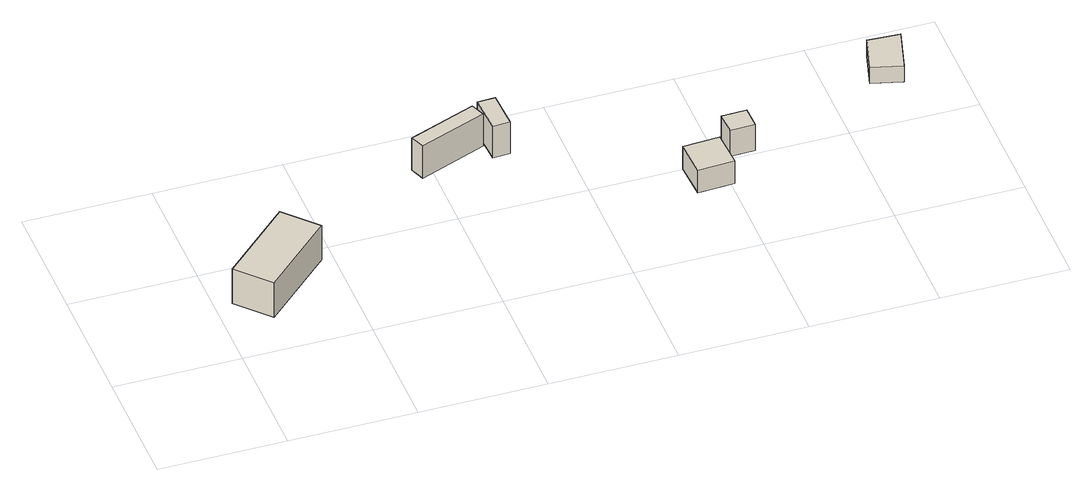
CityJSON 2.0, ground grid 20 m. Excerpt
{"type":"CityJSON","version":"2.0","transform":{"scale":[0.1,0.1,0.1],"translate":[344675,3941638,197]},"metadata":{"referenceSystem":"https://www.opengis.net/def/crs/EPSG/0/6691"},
"CityObjects":{
"building1":{"type":"Building","attributes":{"usage":"431","measuredHeight":15,"storeysAboveGround":1,"BuildingIDAttribute.prefecture":"14","BuildingIDAttribute.city":"14151","BuildingDetailAttribute.totalFloorArea":85.76,"BuildingDetailAttribute.buildingFootprintArea":85.76,"BuildingDetailAttribute.buildingStructureType":"610","BuildingDetailAttribute.buildingStructureOrgType":"2","BuildingDetailAttribute.orgUsage":"143","BuildingDetailAttribute.surveyYear":2015,"BuildingLandSlideRiskAttribute.description":"1","BuildingLandSlideRiskAttribute.areaType":"2"},"geometry":[{"type":"Solid","lod":"1","boundaries":[[[[0,1,2,3]],[[2,4,5,3]],[[1,6,4,2]],[[0,7,6,1]],[[3,5,7,0]],[[4,6,7,5]]]]}]},
"building2":{"type":"Building","attributes":{"measuredHeight":6.4,"BuildingIDAttribute.prefecture":"14","BuildingIDAttribute.city":"14151","BuildingDetailAttribute.surveyYear":2015,"BuildingLandSlideRiskAttribute.description":"1","BuildingLandSlideRiskAttribute.areaType":"2"},"geometry":[{"type":"Solid","lod":"1","boundaries":[[[[8,9,10,11]],[[10,12,13,11]],[[9,14,12,10]],[[8,15,14,9]],[[11,13,15,8]],[[12,14,15,13]]]]}]},
"building3":{"type":"Building","attributes":{"measuredHeight":6.1,"BuildingIDAttribute.prefecture":"14","BuildingIDAttribute.city":"14151","BuildingDetailAttribute.surveyYear":2015,"BuildingLandSlideRiskAttribute.description":"1","BuildingLandSlideRiskAttribute.areaType":"2"},"geometry":[{"type":"Solid","lod":"1","boundaries":[[[[16,17,18,19]],[[18,20,21,19]],[[17,22,20,18]],[[16,23,22,17]],[[19,21,23,16]],[[20,22,23,21]]]]}]},
"building4":{"type":"Building","attributes":{"usage":"431","measuredHeight":4.6,"storeysAboveGround":1,"BuildingIDAttribute.prefecture":"14","BuildingIDAttribute.city":"14151","BuildingDetailAttribute.totalFloorArea":34.34,"BuildingDetailAttribute.buildingFootprintArea":34.34,"BuildingDetailAttribute.buildingStructureType":"610","BuildingDetailAttribute.buildingStructureOrgType":"2","BuildingDetailAttribute.orgUsage":"143","BuildingDetailAttribute.surveyYear":2015,"BuildingLandSlideRiskAttribute.description":"1","BuildingLandSlideRiskAttribute.areaType":"1"},"geometry":[{"type":"Solid","lod":"1","boundaries":[[[[24,25,26,27]],[[26,28,29,27]],[[25,30,28,26]],[[24,31,30,25]],[[27,29,31,24]],[[28,30,31,29]]]]}]},
"building5":{"type":"Building","attributes":{"measuredHeight":5.1,"BuildingIDAttribute.prefecture":"14","BuildingIDAttribute.city":"14151","BuildingDetailAttribute.surveyYear":2015,"BuildingLandSlideRiskAttribute.description":"1","BuildingLandSlideRiskAttribute.areaType":"1"},"geometry":[{"type":"Solid","lod":"1","boundaries":[[[[32,33,34,35]],[[34,36,37,35]],[[33,38,36,34]],[[32,39,38,33]],[[35,37,39,32]],[[36,38,39,37]]]]}]},
"building6":{"type":"Building","attributes":{"BuildingIDAttribute.prefecture":"14","BuildingIDAttribute.city":"14151","BuildingDetailAttribute.surveyYear":2015,"BuildingLandSlideRiskAttribute.description":"1","BuildingLandSlideRiskAttribute.areaType":"1"},"geometry":[{"type":"Solid","lod":"1","boundaries":[[[[40,41,42,43]],[[42,44,45,43]],[[41,46,44,42]],[[40,47,46,41]],[[43,45,47,40]],[[44,46,47,45]]]]}]}
},
"vertices":[
[51,7,64],[4,57,64],[112,159,64],[159,109,64],[112,159,128],[159,109,128],[4,57,128],[51,7,128],
[363,250,53],[354,273,53],[461,314,53],[470,291,53],[461,314,113],[470,291,113],[354,273,113],[363,250,113],
[474,261,53],[471,321,53],[499,322,53],[501,262,53],[499,322,112],[501,262,112],[471,321,112],[474,261,112],
[743,197,10],[801,200,10],[804,141,10],[746,138,10],[804,141,52],[746,138,52],[801,200,52],[743,197,52],
[855,198,14],[816,197,14],[815,233,14],[854,234,14],[815,233,62],[854,234,62],[816,197,62],[855,198,62],
[1132,355,6],[1113,285,6],[1065,298,6],[1081,358,6],[1065,298,36],[1081,358,36],[1113,285,36],[1132,355,36]
]}
